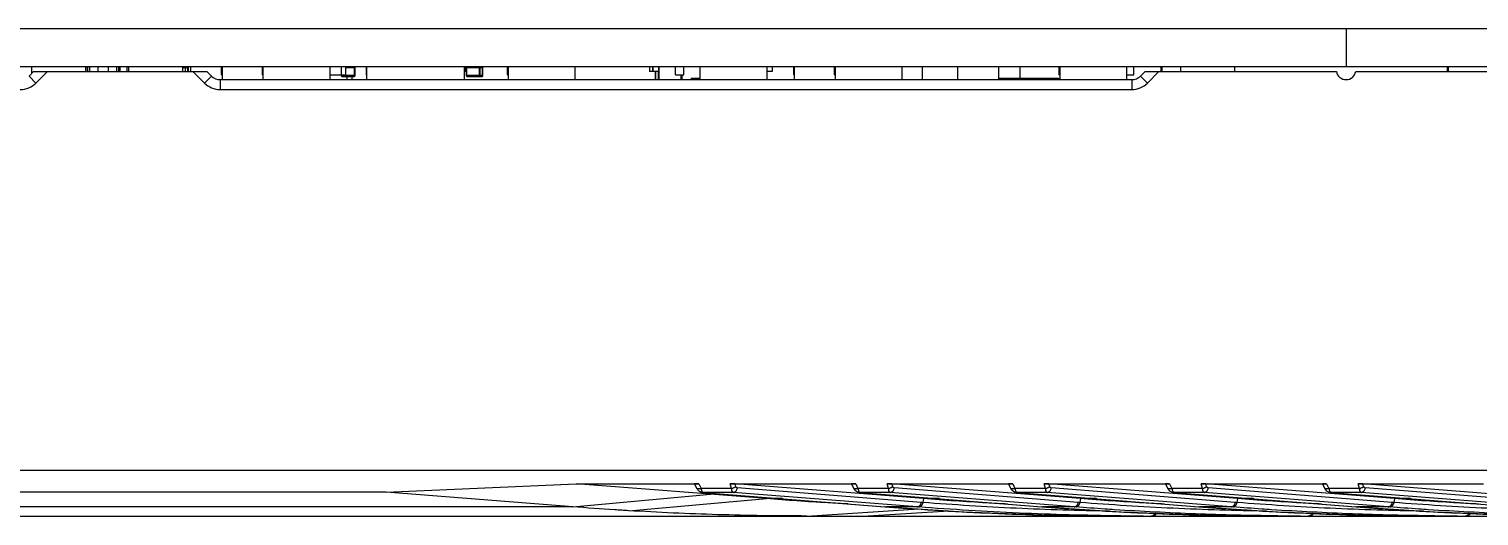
# Model space of a CAD drawing. Header units: millimetres. Extents: x 1409 to 26878, y 589 to 5187.
# Drawn here: x 2107.6 to 2196.3, y 1125.6 to 1155.4 of the extents above; entities that cross this region are included whole.
import ezdxf

# ---------------------------------------------------------------- set-up
doc = ezdxf.new("R2010")
doc.units = ezdxf.units.MM

msp = doc.modelspace()

# ---------------------------------------------------------------- linework, layer by layer
at = {"color": 7, "linetype": 'Continuous'}
for p, q in [((2338.1459, 1155.4197), (1738.1459, 1155.4197)), ((2188.1459, 1155.4197), (2188.1459, 1153.1197)), ((1738.1459, 1153.1197), (2338.1459, 1153.1197)), ((2107.5656, 1152.5394), (2107.8459, 1152.8197)), ((2107.5656, 1152.5394), (2107.9898, 1152.1151)), ((2107.7357, 1152.7095), (2107.7357, 1153.1197)), ((2107.8459, 1152.8197), (2118.4459, 1152.8197)), ((2107.9898, 1152.1151), (2108.6944, 1152.8197)), ((2111.0377, 1152.8197), (2111.0377, 1153.1197)), ((2111.1393, 1152.8197), (2111.1393, 1153.1197)), ((2111.2689, 1152.8197), (2111.2689, 1153.1197)), ((2111.2718, 1152.8197), (2111.2718, 1153.1197)), ((2111.2917, 1152.8197), (2111.2917, 1153.1197)), ((2111.7997, 1152.8197), (2111.7997, 1153.1197)), ((2112.4347, 1152.8197), (2112.4347, 1153.1197)), ((2112.9427, 1152.8197), (2112.9427, 1153.1197)), ((2113.0571, 1152.8197), (2113.0571, 1153.1197)), ((2113.0588, 1152.8197), (2113.0588, 1153.1197)), ((2113.1402, 1152.8197), (2113.1402, 1153.1197)), ((2113.1432, 1152.8197), (2113.1432, 1153.1197)), ((2113.5777, 1152.8197), (2113.5777, 1153.1197)), ((2113.6794, 1152.8197), (2113.6794, 1153.1197)), ((2116.9814, 1152.8197), (2116.9814, 1153.1197)), ((2116.9814, 1153.0697), (2117.3213, 1153.0697)), ((2117.1213, 1153.0697), (2117.1213, 1152.8197)), ((2117.2713, 1153.0697), (2117.2713, 1152.8197)), ((2117.3142, 1153.0949), (2117.3142, 1153.1197)), ((2117.3213, 1152.8197), (2117.3213, 1153.0697)), ((2117.4568, 1152.8197), (2117.4568, 1153.1197)), ((2117.5974, 1152.8197), (2118.302, 1152.1151)), ((2118.7262, 1152.5394), (2118.302, 1152.1151)), ((2118.4459, 1152.8197), (2118.7262, 1152.5394)), ((2119.3493, 1152.6197), (2119.3493, 1153.1197)), ((2119.3493, 1152.6197), (2119.4001, 1152.6197)), ((2119.4001, 1152.3197), (2119.4001, 1153.1197)), ((2121.8493, 1152.6197), (2121.8493, 1153.1197)), ((2121.8493, 1152.6197), (2121.9001, 1152.6197)), ((2121.9001, 1152.3197), (2121.9001, 1153.1197)), ((2125.9895, 1152.3197), (2125.9895, 1153.1197)), ((2125.9895, 1152.6197), (2126.9454, 1152.6197)), ((2126.6644, 1152.6197), (2126.6644, 1152.5697)), ((2127.5144, 1152.5697), (2126.6644, 1152.5697)), ((2126.6842, 1152.6197), (2126.6842, 1153.1197)), ((2126.7144, 1152.5197), (2126.7144, 1152.6197)), ((2126.7144, 1152.5197), (2127.4644, 1152.5197)), ((2126.9454, 1152.6197), (2126.9454, 1153.1197)), ((2126.9454, 1153.0697), (2127.5144, 1153.0697)), ((2127.0075, 1152.5197), (2127.0075, 1152.3197)), ((2127.0368, 1152.3197), (2127.0368, 1152.5197)), ((2127.3123, 1152.5197), (2127.3123, 1152.3197)), ((2127.3416, 1152.3197), (2127.3416, 1152.5197)), ((2127.4644, 1153.0697), (2127.4644, 1152.5197)), ((2127.5144, 1152.5697), (2127.5144, 1153.0697)), ((2128.2081, 1152.6197), (2128.2081, 1153.1197)), ((2128.2081, 1152.6197), (2128.2335, 1152.6197)), ((2128.2335, 1152.3197), (2128.2335, 1153.1197)), ((2134.2025, 1152.3197), (2134.2025, 1153.1197)), ((2134.3098, 1152.8197), (2134.2025, 1152.8197)), ((2134.2623, 1153.1197), (2134.2623, 1152.8197)), ((2134.3098, 1153.0697), (2135.3398, 1153.0697)), ((2134.3098, 1153.0697), (2134.3098, 1152.5697)), ((2135.3398, 1152.5697), (2134.3098, 1152.5697)), ((2134.3598, 1152.5197), (2134.3598, 1153.0697)), ((2134.3598, 1152.5197), (2135.2898, 1152.5197)), ((2135.1098, 1153.0697), (2135.1098, 1152.5197)), ((2135.1598, 1152.5697), (2135.1598, 1153.0697)), ((2135.2898, 1153.0697), (2135.2898, 1152.5197)), ((2135.3398, 1152.5697), (2135.3398, 1153.0697)), ((2136.8493, 1152.6197), (2136.8493, 1153.1197)), ((2136.8493, 1152.6197), (2136.9001, 1152.6197)), ((2136.9001, 1152.3197), (2136.9001, 1153.1197)), ((2140.9895, 1152.3197), (2140.9895, 1153.1197)), ((2145.5297, 1153.1197), (2145.5297, 1152.8197)), ((2146.0829, 1152.8197), (2145.5297, 1152.8197)), ((2145.7075, 1153.1197), (2145.7075, 1152.8197)), ((2145.7329, 1153.1197), (2145.7329, 1152.8197)), ((2145.8797, 1152.8197), (2145.8797, 1152.3197)), ((2145.909, 1152.3197), (2145.909, 1152.8197)), ((2146.0575, 1152.8197), (2146.0575, 1152.3197)), ((2146.0829, 1153.1197), (2146.0829, 1152.3197)), ((2146.1122, 1152.3197), (2146.1122, 1153.1197)), ((2147.122, 1152.6197), (2147.122, 1153.1197)), ((2147.122, 1152.6197), (2147.63, 1152.6197)), ((2147.4536, 1152.6197), (2147.4536, 1152.3197)), ((2147.5243, 1152.3197), (2147.5243, 1152.6197)), ((2147.63, 1152.6197), (2147.63, 1153.1197)), ((2147.6301, 1152.6197), (2147.6301, 1153.1197)), ((2148.0829, 1152.4197), (2148.6297, 1152.4197)), ((2148.0829, 1152.4197), (2148.0829, 1152.3197)), ((2148.6297, 1152.3197), (2148.6297, 1153.1197)), ((2152.7191, 1152.3197), (2152.7191, 1153.1197)), ((2153.0329, 1152.8197), (2152.7191, 1152.8197)), ((2153.0329, 1153.1197), (2153.0329, 1152.8197)), ((2154.3493, 1152.6197), (2154.3493, 1153.1197)), ((2154.3493, 1152.6197), (2154.4001, 1152.6197)), ((2154.4001, 1152.3197), (2154.4001, 1153.1197)), ((2156.8493, 1152.6197), (2156.8493, 1153.1197)), ((2156.8493, 1152.6197), (2156.9001, 1152.6197)), ((2156.9001, 1152.3197), (2156.9001, 1153.1197)), ((2160.9895, 1152.3197), (2160.9895, 1153.1197)), ((2162.2395, 1152.3197), (2162.2395, 1153.1197)), ((2164.3783, 1153.1197), (2164.3783, 1152.3197)), ((2164.3959, 1152.3197), (2164.3959, 1153.1197)), ((2166.8959, 1152.3197), (2166.8959, 1153.1197)), ((2166.8959, 1152.4197), (2170.5457, 1152.4197)), ((2167.3164, 1152.4197), (2167.3164, 1152.3197)), ((2167.3871, 1152.3197), (2167.3871, 1152.4197)), ((2167.9457, 1152.4197), (2167.9457, 1152.3197)), ((2168.2131, 1152.4197), (2168.2131, 1153.1197)), ((2170.5457, 1152.4197), (2170.5457, 1152.3197)), ((2170.5993, 1152.6197), (2170.5993, 1153.1197)), ((2170.5993, 1152.6197), (2170.6501, 1152.6197)), ((2170.6501, 1152.3197), (2170.6501, 1153.1197)), ((2174.7395, 1152.3197), (2174.7395, 1153.1197)), ((2174.7395, 1152.6197), (2175.168, 1152.6197)), ((2175.168, 1152.6197), (2175.168, 1153.1197)), ((2175.5656, 1152.5394), (2175.8459, 1152.8197)), ((2175.5656, 1152.5394), (2175.9898, 1152.1151)), ((2175.8459, 1152.8197), (2187.5543, 1152.8197)), ((2175.9898, 1152.1151), (2176.6944, 1152.8197)), ((2176.8237, 1152.8197), (2176.8237, 1153.1197)), ((2176.8493, 1152.8197), (2176.8493, 1153.1197)), ((2176.9001, 1152.8197), (2176.9001, 1153.1197)), ((2178.043, 1152.8197), (2178.043, 1153.1197)), ((2181.345, 1152.8197), (2181.345, 1153.1197)), ((2188.7375, 1152.8197), (2200.4459, 1152.8197)), ((2194.3493, 1152.8197), (2194.3493, 1153.1197)), ((2194.4001, 1152.8197), (2194.4001, 1153.1197)), ((2119.2566, 1152.3197), (2175.0352, 1152.3197)), ((2119.2566, 1152.3197), (2119.2566, 1151.7197)), ((2119.2566, 1151.7197), (2175.0352, 1151.7197)), ((2175.0352, 1152.3197), (2175.0352, 1151.7197)), ((1773.6016, 1128.4197), (2302.6902, 1128.4197)), ((2129.4179, 1127.0785), (2141.0407, 1127.5947)), ((2141.0407, 1127.5947), (2148.5386, 1127.5947)), ((2152.6811, 1126.6811), (2141.0407, 1127.5947)), ((2148.2874, 1127.5807), (2148.4093, 1127.3299)), ((2148.5386, 1127.5947), (2148.6791, 1127.3057)), ((2150.4679, 1127.5947), (2158.1427, 1127.5947)), ((2150.5502, 1127.3057), (2150.4679, 1127.5947)), ((2162.2852, 1126.6811), (2150.7587, 1127.5858)), ((2150.8017, 1127.4349), (2150.7587, 1127.5858)), ((2157.8914, 1127.5807), (2158.0134, 1127.3299)), ((2158.1427, 1127.5947), (2158.2832, 1127.3057)), ((2160.072, 1127.5947), (2167.7468, 1127.5947)), ((2160.1543, 1127.3057), (2160.072, 1127.5947)), ((2171.8892, 1126.6811), (2160.3628, 1127.5858)), ((2160.4058, 1127.4349), (2160.3628, 1127.5858)), ((2167.4955, 1127.5807), (2167.6174, 1127.3299)), ((2167.7468, 1127.5947), (2167.8873, 1127.3057)), ((2169.6761, 1127.5947), (2177.3509, 1127.5947)), ((2169.7584, 1127.3057), (2169.6761, 1127.5947)), ((2181.4933, 1126.6811), (2169.9669, 1127.5858)), ((2170.0098, 1127.4349), (2169.9669, 1127.5858)), ((2177.0996, 1127.5807), (2177.2215, 1127.3299)), ((2177.3509, 1127.5947), (2177.4913, 1127.3057)), ((2179.2801, 1127.5947), (2186.9549, 1127.5947)), ((2179.3625, 1127.3057), (2179.2801, 1127.5947)), ((2191.0974, 1126.6811), (2179.5709, 1127.5858)), ((2179.6139, 1127.4349), (2179.5709, 1127.5858)), ((2186.7037, 1127.5807), (2186.8256, 1127.3299)), ((2186.9549, 1127.5947), (2187.0954, 1127.3057)), ((2188.8842, 1127.5947), (2196.559, 1127.5947)), ((2188.9665, 1127.3057), (2188.8842, 1127.5947)), ((2200.7015, 1126.6811), (2189.175, 1127.5858)), ((2189.218, 1127.4349), (2189.175, 1127.5858)), ((2129.4179, 1127.0785), (2093.5218, 1127.0785)), ((2140.8433, 1126.1818), (2129.4179, 1127.0785)), ((2140.8433, 1126.1818), (2149.2697, 1126.9489)), ((2144.2561, 1125.9455), (2152.6811, 1126.6811)), ((2150.5502, 1127.3057), (2148.6791, 1127.3057)), ((2148.7674, 1127.0658), (2148.7673, 1127.0658)), ((2148.7909, 1127.0652), (2148.7674, 1127.0658)), ((2148.7674, 1127.0658), (2159.9219, 1126.1903)), ((2150.6437, 1127.0652), (2148.7909, 1127.0652)), ((2148.7909, 1127.0652), (2159.9454, 1126.1898)), ((2161.9001, 1126.1818), (2150.6437, 1127.0652)), ((2162.1515, 1126.4553), (2150.8951, 1127.3387)), ((2153.668, 1126.6811), (2152.6811, 1126.6811)), ((2160.1543, 1127.3057), (2158.2832, 1127.3057)), ((2158.3715, 1127.0658), (2158.3714, 1127.0658)), ((2158.3949, 1127.0652), (2158.3715, 1127.0658)), ((2158.3715, 1127.0658), (2169.526, 1126.1903)), ((2160.2478, 1127.0652), (2158.3949, 1127.0652)), ((2158.3949, 1127.0652), (2169.5494, 1126.1898)), ((2171.5041, 1126.1818), (2160.2478, 1127.0652)), ((2171.7556, 1126.4553), (2160.4992, 1127.3387)), ((2162.2852, 1126.6811), (2162.2533, 1126.4473)), ((2163.272, 1126.6811), (2162.2852, 1126.6811)), ((2169.7584, 1127.3057), (2167.8873, 1127.3057)), ((2167.999, 1127.0652), (2167.9755, 1127.0658)), ((2167.9755, 1127.0658), (2179.1301, 1126.1903)), ((2167.9755, 1127.0658), (2167.9755, 1127.0658)), ((2169.8519, 1127.0652), (2167.999, 1127.0652)), ((2167.999, 1127.0652), (2179.1535, 1126.1898)), ((2181.1082, 1126.1818), (2169.8519, 1127.0652)), ((2181.3597, 1126.4553), (2170.1033, 1127.3387)), ((2171.8892, 1126.6811), (2171.8574, 1126.4473)), ((2172.8761, 1126.6811), (2171.8892, 1126.6811)), ((2179.3625, 1127.3057), (2177.4913, 1127.3057)), ((2177.6031, 1127.0652), (2177.5796, 1127.0658)), ((2177.5796, 1127.0658), (2188.7341, 1126.1903)), ((2177.5796, 1127.0658), (2177.5796, 1127.0658)), ((2179.4559, 1127.0652), (2177.6031, 1127.0652)), ((2177.6031, 1127.0652), (2188.7576, 1126.1898)), ((2190.7123, 1126.1818), (2179.4559, 1127.0652)), ((2190.9638, 1126.4553), (2179.7074, 1127.3387)), ((2181.4933, 1126.6811), (2181.4615, 1126.4473)), ((2182.4802, 1126.6811), (2181.4933, 1126.6811)), ((2188.9665, 1127.3057), (2187.0954, 1127.3057)), ((2187.2072, 1127.0652), (2187.1837, 1127.0658)), ((2187.1837, 1127.0658), (2198.3382, 1126.1903)), ((2187.1837, 1127.0658), (2187.1837, 1127.0658)), ((2189.06, 1127.0652), (2187.2072, 1127.0652)), ((2187.2072, 1127.0652), (2198.3617, 1126.1898)), ((2200.3164, 1126.1818), (2189.06, 1127.0652)), ((2200.5678, 1126.4553), (2189.3115, 1127.3387)), ((2191.0974, 1126.6811), (2191.0656, 1126.4473)), ((2192.0843, 1126.6811), (2191.0974, 1126.6811)), ((2140.8433, 1126.1818), (2082.0965, 1126.1818)), ((2155.1534, 1125.6197), (2162.0046, 1126.0525)), ((2158.5739, 1125.6197), (2163.8396, 1125.9323)), ((2159.9454, 1126.1898), (2159.9219, 1126.1903)), ((2159.9219, 1126.1903), (2160.0238, 1126.1823)), ((2159.9454, 1126.1898), (2160.0239, 1126.1836)), ((2160.0472, 1126.1818), (2160.0238, 1126.1823)), ((2160.0239, 1126.1836), (2160.0472, 1126.1818)), ((2160.0239, 1126.1836), (2160.0472, 1126.1818)), ((2161.9001, 1126.1818), (2160.0472, 1126.1818)), ((2160.0472, 1126.1818), (2160.1959, 1126.171)), ((2160.0472, 1126.1818), (2160.1959, 1126.1702)), ((2162.0019, 1126.1738), (2161.9001, 1126.1818)), ((2162.2533, 1126.4473), (2162.1515, 1126.4553)), ((2164.6587, 1125.8786), (2164.95, 1125.8647)), ((2164.6587, 1125.878), (2164.95, 1125.8628)), ((2169.5494, 1126.1898), (2169.526, 1126.1903)), ((2169.526, 1126.1903), (2169.6278, 1126.1823)), ((2169.5494, 1126.1898), (2169.6279, 1126.1836)), ((2169.6513, 1126.1818), (2169.6278, 1126.1823)), ((2169.6279, 1126.1836), (2169.6513, 1126.1818)), ((2169.6279, 1126.1836), (2169.6513, 1126.1818)), ((2171.5041, 1126.1818), (2169.6513, 1126.1818)), ((2169.6513, 1126.1818), (2169.8, 1126.171)), ((2169.6513, 1126.1818), (2169.8, 1126.1702)), ((2171.6059, 1126.1738), (2171.5041, 1126.1818)), ((2171.8574, 1126.4473), (2171.7556, 1126.4553)), ((2174.2628, 1125.8786), (2174.5541, 1125.8647)), ((2174.2628, 1125.878), (2174.554, 1125.8628)), ((2179.1535, 1126.1898), (2179.1301, 1126.1903)), ((2179.1301, 1126.1903), (2179.2319, 1126.1823)), ((2179.1535, 1126.1898), (2179.232, 1126.1836)), ((2179.2554, 1126.1818), (2179.2319, 1126.1823)), ((2179.232, 1126.1836), (2179.2554, 1126.1818)), ((2179.232, 1126.1836), (2179.2554, 1126.1818)), ((2181.1082, 1126.1818), (2179.2554, 1126.1818)), ((2179.2554, 1126.1818), (2179.4041, 1126.171)), ((2179.2554, 1126.1818), (2179.4041, 1126.1702)), ((2181.21, 1126.1738), (2181.1082, 1126.1818)), ((2181.4615, 1126.4473), (2181.3597, 1126.4553)), ((2183.8669, 1125.8786), (2184.1582, 1125.8647)), ((2183.8669, 1125.878), (2184.1581, 1125.8628)), ((2188.7576, 1126.1898), (2188.7341, 1126.1903)), ((2188.7341, 1126.1903), (2188.836, 1126.1823)), ((2188.7576, 1126.1898), (2188.8361, 1126.1836)), ((2188.8595, 1126.1818), (2188.836, 1126.1823)), ((2188.8361, 1126.1836), (2188.8595, 1126.1818)), ((2188.8361, 1126.1836), (2188.8595, 1126.1818)), ((2190.7123, 1126.1818), (2188.8595, 1126.1818)), ((2188.8595, 1126.1818), (2189.0082, 1126.171)), ((2188.8595, 1126.1818), (2189.0082, 1126.1702)), ((2190.8141, 1126.1738), (2190.7123, 1126.1818)), ((2191.0656, 1126.4473), (2190.9638, 1126.4553)), ((2193.4709, 1125.8786), (2193.7622, 1125.8647)), ((2193.4709, 1125.878), (2193.7622, 1125.8628)), ((1779.3889, 1125.6197), (2296.878, 1125.6197)), ((2169.3758, 1125.6898), (2169.8403, 1125.6795)), ((2169.3758, 1125.688), (2169.8403, 1125.6759)), ((2174.3707, 1125.6291), (2174.2682, 1125.6302)), ((2174.2683, 1125.6197), (2174.2682, 1125.6197)), ((2174.3707, 1125.6314), (2174.2683, 1125.632)), ((2174.2683, 1125.6197), (2174.3706, 1125.6197)), ((2178.9799, 1125.6898), (2179.4444, 1125.6795)), ((2178.9799, 1125.688), (2179.4444, 1125.6759)), ((2183.9748, 1125.6314), (2183.8723, 1125.632)), ((2183.9748, 1125.6291), (2183.8723, 1125.6302)), ((2183.8724, 1125.6197), (2183.8723, 1125.6197)), ((2183.8724, 1125.6197), (2183.9747, 1125.6197)), ((2188.584, 1125.6898), (2189.0485, 1125.6795)), ((2188.584, 1125.688), (2189.0485, 1125.6759)), ((2193.4765, 1125.6197), (2193.4763, 1125.6197)), ((2193.5789, 1125.6314), (2193.4764, 1125.632)), ((2193.5789, 1125.6291), (2193.4764, 1125.6302)), ((2193.4765, 1125.6197), (2193.5788, 1125.6197))]:
    msp.add_line(p, q, dxfattribs=at)
for points in [[(2148.4093, 1127.3299), (2148.4548, 1127.2528), (2148.5117, 1127.1858), (2148.5787, 1127.1315), (2148.6536, 1127.0924), (2148.7328, 1127.0701), (2148.7673, 1127.0658)], [(2158.0134, 1127.3299), (2158.0589, 1127.2528), (2158.1157, 1127.1858), (2158.1828, 1127.1315), (2158.2576, 1127.0924), (2158.3369, 1127.0701), (2158.3714, 1127.0658)], [(2167.6174, 1127.3299), (2167.6629, 1127.2528), (2167.7198, 1127.1858), (2167.7869, 1127.1315), (2167.8617, 1127.0924), (2167.941, 1127.0701), (2167.9755, 1127.0658)], [(2177.2215, 1127.3299), (2177.267, 1127.2528), (2177.3239, 1127.1858), (2177.3909, 1127.1315), (2177.4658, 1127.0924), (2177.545, 1127.0701), (2177.5796, 1127.0658)], [(2186.8256, 1127.3299), (2186.8711, 1127.2528), (2186.928, 1127.1858), (2186.995, 1127.1315), (2187.0699, 1127.0924), (2187.1491, 1127.0701), (2187.1837, 1127.0658)], [(2160.0238, 1126.1823), (2164.7503, 1125.8726), (2169.5327, 1125.6836), (2174.2682, 1125.6197)], [(2169.6278, 1126.1823), (2174.3543, 1125.8726), (2179.1368, 1125.6836), (2183.8723, 1125.6197)], [(2179.2319, 1126.1823), (2183.9584, 1125.8726), (2188.7409, 1125.6836), (2193.4763, 1125.6197)], [(2188.836, 1126.1823), (2193.5625, 1125.8726), (2198.345, 1125.6836), (2203.0804, 1125.6197)]]:
    msp.add_lwpolyline(points, dxfattribs=at)
for centre, radius, start, end in [((2119.2566, 1153.0697), 0.75, 225, 270), ((2126.7144, 1152.5697), 0.05, 180, 270), ((2127.4644, 1152.5697), 0.05, 270, 0), ((2134.3598, 1152.5697), 0.05, 180, 270), ((2135.1098, 1152.5697), 0.05, 270, 0), ((2135.2898, 1152.5697), 0.05, 270, 0), ((2175.0352, 1153.0697), 0.75, 270, 315), ((2188.1459, 1152.9197), 0.6, 189.594068, 350.405932), ((2107.0352, 1153.0697), 1.35, 270, 315), ((2119.2566, 1153.0697), 1.35, 225, 270), ((2175.0352, 1153.0697), 1.35, 270, 315), ((2176.2236, 1308.2452), 182.6255, 269.418691, 269.999993), ((2185.8276, 1308.2452), 182.6255, 269.418691, 269.999993), ((2195.4317, 1308.2452), 182.6255, 269.418691, 269.999993)]:
    msp.add_arc(centre, radius, start, end, dxfattribs=at)
for centre, major_axis, ratio, start_param, end_param in [((2148.6229, 1127.5766), (0.3357, -0.0046), 0.0521338, 1.8253393, 3.1678032), ((2150.5173, 1127.5766), (0.3127, -0.0029), 0.0570923, 0.6893178, 1.7299453), ((2158.227, 1127.5766), (0.3357, -0.0046), 0.0521338, 1.8253393, 3.1678032), ((2160.1214, 1127.5766), (0.3127, -0.0029), 0.0570923, 0.6893178, 1.7299453), ((2167.8311, 1127.5766), (0.3357, -0.0046), 0.0521338, 1.8253393, 3.1678032), ((2169.7254, 1127.5766), (0.3127, -0.0029), 0.0570923, 0.6893178, 1.7299453), ((2177.4352, 1127.5766), (0.3357, -0.0046), 0.0521338, 1.8253393, 3.1678032), ((2179.3295, 1127.5766), (0.3127, -0.0029), 0.0570923, 0.6893178, 1.7299453), ((2187.0392, 1127.5766), (0.3357, -0.0046), 0.0521338, 1.8253393, 3.1678032), ((2188.9336, 1127.5766), (0.3127, -0.0029), 0.0570923, 0.6893178, 1.7299453)]:
    msp.add_ellipse(centre, major_axis=major_axis, ratio=ratio, start_param=start_param, end_param=end_param, dxfattribs=at)
for points, knots in [([(2148.6791, 1127.3057), (2148.6639, 1127.3003), (2148.6338, 1127.2909), (2148.5891, 1127.2813), (2148.5468, 1127.2767), (2148.5082, 1127.2771), (2148.4741, 1127.2825), (2148.4455, 1127.2931), (2148.4231, 1127.3087), (2148.4128, 1127.3226), (2148.4093, 1127.3299)], [0, 0, 0, 0, 0.1664774, 0.3245954, 0.4712126, 0.6041596, 0.7221433, 0.8254082, 0.9163375, 1, 1, 1, 1]), ([(2148.6791, 1127.3057), (2148.6833, 1127.2842), (2148.6921, 1127.244), (2148.7035, 1127.2043), (2148.7096, 1127.1859)], [0, 0, 0, 0, 0.5304633, 1, 1, 1, 1]), ([(2148.7096, 1127.1859), (2148.714, 1127.1728), (2148.723, 1127.1486), (2148.7383, 1127.1164), (2148.7541, 1127.0916), (2148.7662, 1127.0787), (2148.7724, 1127.074)], [0, 0, 0, 0, 0.3216224, 0.5954161, 0.8206543, 1, 1, 1, 1]), ([(2148.7724, 1127.074), (2148.7739, 1127.0729), (2148.7795, 1127.069), (2148.786, 1127.0662), (2148.7909, 1127.0652)], [0, 0, 0, 0, 0.2727598, 1, 1, 1, 1]), ([(2150.5502, 1127.3057), (2150.5756, 1127.311), (2150.6252, 1127.3248), (2150.6943, 1127.3541), (2150.7456, 1127.385), (2150.7802, 1127.4128), (2150.795, 1127.4274), (2150.8017, 1127.4349)], [0, 0, 0, 0, 0.2713561, 0.5365232, 0.7827218, 0.8955198, 1, 1, 1, 1]), ([(2150.6437, 1127.0652), (2150.6411, 1127.0657), (2150.6358, 1127.0675), (2150.6282, 1127.0718), (2150.6208, 1127.078), (2150.6107, 1127.0892), (2150.5988, 1127.1079), (2150.5863, 1127.1359), (2150.575, 1127.1703), (2150.565, 1127.2106), (2150.5565, 1127.2563), (2150.5521, 1127.2887), (2150.5502, 1127.3057)], [0, 0, 0, 0, 0.0298144, 0.061938, 0.0974187, 0.13702, 0.2303778, 0.3443349, 0.4792829, 0.6345473, 0.8088359, 1, 1, 1, 1]), ([(2150.6437, 1127.0652), (2150.6591, 1127.0657), (2150.6902, 1127.0701), (2150.7349, 1127.0865), (2150.7765, 1127.1121), (2150.8136, 1127.146), (2150.8451, 1127.187), (2150.8783, 1127.2498), (2150.8917, 1127.3029), (2150.8951, 1127.3387)], [0, 0, 0, 0, 0.1144829, 0.2311504, 0.3509996, 0.4746166, 0.6020338, 0.7327983, 1, 1, 1, 1]), ([(2150.8951, 1127.3387), (2150.8903, 1127.3391), (2150.8805, 1127.3408), (2150.8663, 1127.346), (2150.8527, 1127.354), (2150.835, 1127.369), (2150.8156, 1127.3956), (2150.8057, 1127.4209), (2150.8017, 1127.4349)], [0, 0, 0, 0, 0.1027853, 0.2077075, 0.3171788, 0.4335556, 0.6940328, 1, 1, 1, 1]), ([(2157.6915, 1126.3568), (2157.2737, 1126.3781), (2155.6025, 1126.4691), (2153.9326, 1126.5829), (2152.6811, 1126.6811)], [0, 0, 0, 0, 0.249919, 1, 1, 1, 1]), ([(2158.2832, 1127.3057), (2158.268, 1127.3003), (2158.2379, 1127.2909), (2158.1932, 1127.2813), (2158.1509, 1127.2767), (2158.1123, 1127.2771), (2158.0782, 1127.2825), (2158.0496, 1127.2931), (2158.0272, 1127.3087), (2158.0169, 1127.3226), (2158.0134, 1127.3299)], [0, 0, 0, 0, 0.1664774, 0.3245954, 0.4712126, 0.6041596, 0.7221433, 0.8254082, 0.9163375, 1, 1, 1, 1]), ([(2158.2832, 1127.3057), (2158.2873, 1127.2842), (2158.2962, 1127.244), (2158.3076, 1127.2043), (2158.3137, 1127.1859)], [0, 0, 0, 0, 0.5304633, 1, 1, 1, 1]), ([(2158.3137, 1127.1859), (2158.3181, 1127.1728), (2158.3271, 1127.1486), (2158.3423, 1127.1164), (2158.3581, 1127.0916), (2158.3703, 1127.0787), (2158.3765, 1127.074)], [0, 0, 0, 0, 0.3216224, 0.5954161, 0.8206543, 1, 1, 1, 1]), ([(2158.3765, 1127.074), (2158.378, 1127.0729), (2158.3836, 1127.069), (2158.3901, 1127.0662), (2158.3949, 1127.0652)], [0, 0, 0, 0, 0.2727598, 1, 1, 1, 1]), ([(2160.1543, 1127.3057), (2160.1797, 1127.311), (2160.2293, 1127.3248), (2160.2984, 1127.3541), (2160.3497, 1127.385), (2160.3843, 1127.4128), (2160.3991, 1127.4274), (2160.4058, 1127.4349)], [0, 0, 0, 0, 0.2713561, 0.5365232, 0.7827218, 0.8955198, 1, 1, 1, 1]), ([(2160.2478, 1127.0652), (2160.2452, 1127.0657), (2160.2398, 1127.0675), (2160.2323, 1127.0718), (2160.2249, 1127.078), (2160.2147, 1127.0892), (2160.2029, 1127.1079), (2160.1904, 1127.1359), (2160.1791, 1127.1703), (2160.1691, 1127.2106), (2160.1606, 1127.2563), (2160.1562, 1127.2887), (2160.1543, 1127.3057)], [0, 0, 0, 0, 0.0298144, 0.061938, 0.0974187, 0.13702, 0.2303778, 0.3443349, 0.4792829, 0.6345473, 0.8088359, 1, 1, 1, 1]), ([(2160.2478, 1127.0652), (2160.2632, 1127.0657), (2160.2943, 1127.0701), (2160.339, 1127.0865), (2160.3806, 1127.1121), (2160.4177, 1127.146), (2160.4491, 1127.187), (2160.4824, 1127.2498), (2160.4958, 1127.3029), (2160.4992, 1127.3387)], [0, 0, 0, 0, 0.1144829, 0.2311504, 0.3509996, 0.4746166, 0.6020338, 0.7327983, 1, 1, 1, 1]), ([(2160.4992, 1127.3387), (2160.4944, 1127.3391), (2160.4846, 1127.3408), (2160.4704, 1127.346), (2160.4568, 1127.354), (2160.439, 1127.369), (2160.4197, 1127.3956), (2160.4097, 1127.4209), (2160.4058, 1127.4349)], [0, 0, 0, 0, 0.1027853, 0.2077075, 0.3171788, 0.4335556, 0.6940328, 1, 1, 1, 1]), ([(2167.4364, 1126.3497), (2167.007, 1126.3713), (2165.2888, 1126.4636), (2163.5719, 1126.5802), (2162.2852, 1126.6811)], [0, 0, 0, 0, 0.2498873, 1, 1, 1, 1]), ([(2167.8873, 1127.3057), (2167.8721, 1127.3003), (2167.842, 1127.2909), (2167.7973, 1127.2813), (2167.755, 1127.2767), (2167.7164, 1127.2771), (2167.6823, 1127.2825), (2167.6537, 1127.2931), (2167.6313, 1127.3087), (2167.621, 1127.3226), (2167.6174, 1127.3299)], [0, 0, 0, 0, 0.1664774, 0.3245954, 0.4712126, 0.6041596, 0.7221433, 0.8254082, 0.9163375, 1, 1, 1, 1]), ([(2167.8873, 1127.3057), (2167.8914, 1127.2842), (2167.9003, 1127.244), (2167.9117, 1127.2043), (2167.9178, 1127.1859)], [0, 0, 0, 0, 0.5304633, 1, 1, 1, 1]), ([(2167.9178, 1127.1859), (2167.9222, 1127.1728), (2167.9312, 1127.1486), (2167.9464, 1127.1164), (2167.9622, 1127.0916), (2167.9744, 1127.0787), (2167.9806, 1127.074)], [0, 0, 0, 0, 0.3216224, 0.5954161, 0.8206543, 1, 1, 1, 1]), ([(2167.9806, 1127.074), (2167.9821, 1127.0729), (2167.9877, 1127.069), (2167.9941, 1127.0662), (2167.999, 1127.0652)], [0, 0, 0, 0, 0.2727598, 1, 1, 1, 1]), ([(2169.7584, 1127.3057), (2169.7838, 1127.311), (2169.8334, 1127.3248), (2169.9024, 1127.3541), (2169.9538, 1127.385), (2169.9884, 1127.4128), (2170.0032, 1127.4274), (2170.0098, 1127.4349)], [0, 0, 0, 0, 0.2713561, 0.5365232, 0.7827218, 0.8955198, 1, 1, 1, 1]), ([(2169.8519, 1127.0652), (2169.8492, 1127.0657), (2169.8439, 1127.0675), (2169.8363, 1127.0718), (2169.8289, 1127.078), (2169.8188, 1127.0892), (2169.807, 1127.1079), (2169.7945, 1127.1359), (2169.7831, 1127.1703), (2169.7732, 1127.2106), (2169.7647, 1127.2563), (2169.7603, 1127.2887), (2169.7584, 1127.3057)], [0, 0, 0, 0, 0.0298144, 0.061938, 0.0974187, 0.13702, 0.2303778, 0.3443349, 0.4792829, 0.6345473, 0.8088359, 1, 1, 1, 1]), ([(2169.8519, 1127.0652), (2169.8673, 1127.0657), (2169.8984, 1127.0701), (2169.9431, 1127.0865), (2169.9847, 1127.1121), (2170.0218, 1127.146), (2170.0532, 1127.187), (2170.0865, 1127.2498), (2170.0999, 1127.3029), (2170.1033, 1127.3387)], [0, 0, 0, 0, 0.1144829, 0.2311504, 0.3509996, 0.4746166, 0.6020338, 0.7327983, 1, 1, 1, 1]), ([(2170.1033, 1127.3387), (2170.0984, 1127.3391), (2170.0887, 1127.3408), (2170.0744, 1127.346), (2170.0608, 1127.354), (2170.0431, 1127.369), (2170.0238, 1127.3956), (2170.0138, 1127.4209), (2170.0098, 1127.4349)], [0, 0, 0, 0, 0.1027853, 0.2077075, 0.3171788, 0.4335556, 0.6940328, 1, 1, 1, 1]), ([(2177.0405, 1126.3497), (2176.6111, 1126.3713), (2174.8929, 1126.4636), (2173.176, 1126.5802), (2171.8892, 1126.6811)], [0, 0, 0, 0, 0.2498873, 1, 1, 1, 1]), ([(2177.4913, 1127.3057), (2177.4761, 1127.3003), (2177.4461, 1127.2909), (2177.4013, 1127.2813), (2177.3591, 1127.2767), (2177.3204, 1127.2771), (2177.2864, 1127.2825), (2177.2578, 1127.2931), (2177.2353, 1127.3087), (2177.2251, 1127.3226), (2177.2215, 1127.3299)], [0, 0, 0, 0, 0.1664774, 0.3245954, 0.4712126, 0.6041596, 0.7221433, 0.8254082, 0.9163375, 1, 1, 1, 1]), ([(2177.4913, 1127.3057), (2177.4955, 1127.2842), (2177.5044, 1127.244), (2177.5157, 1127.2043), (2177.5219, 1127.1859)], [0, 0, 0, 0, 0.5304633, 1, 1, 1, 1]), ([(2177.5219, 1127.1859), (2177.5263, 1127.1728), (2177.5352, 1127.1486), (2177.5505, 1127.1164), (2177.5663, 1127.0916), (2177.5784, 1127.0787), (2177.5846, 1127.074)], [0, 0, 0, 0, 0.3216224, 0.5954161, 0.8206543, 1, 1, 1, 1]), ([(2177.5846, 1127.074), (2177.5861, 1127.0729), (2177.5918, 1127.069), (2177.5982, 1127.0662), (2177.6031, 1127.0652)], [0, 0, 0, 0, 0.2727598, 1, 1, 1, 1]), ([(2179.3625, 1127.3057), (2179.3879, 1127.311), (2179.4374, 1127.3248), (2179.5065, 1127.3541), (2179.5579, 1127.385), (2179.5924, 1127.4128), (2179.6073, 1127.4274), (2179.6139, 1127.4349)], [0, 0, 0, 0, 0.2713561, 0.5365232, 0.7827218, 0.8955198, 1, 1, 1, 1]), ([(2179.4559, 1127.0652), (2179.4533, 1127.0657), (2179.448, 1127.0675), (2179.4404, 1127.0718), (2179.433, 1127.078), (2179.4229, 1127.0892), (2179.4111, 1127.1079), (2179.3986, 1127.1359), (2179.3872, 1127.1703), (2179.3772, 1127.2106), (2179.3688, 1127.2563), (2179.3644, 1127.2887), (2179.3625, 1127.3057)], [0, 0, 0, 0, 0.0298144, 0.061938, 0.0974187, 0.13702, 0.2303778, 0.3443349, 0.4792829, 0.6345473, 0.8088359, 1, 1, 1, 1]), ([(2179.4559, 1127.0652), (2179.4713, 1127.0657), (2179.5025, 1127.0701), (2179.5472, 1127.0865), (2179.5888, 1127.1121), (2179.6259, 1127.146), (2179.6573, 1127.187), (2179.6905, 1127.2498), (2179.7039, 1127.3029), (2179.7074, 1127.3387)], [0, 0, 0, 0, 0.1144829, 0.2311504, 0.3509996, 0.4746166, 0.6020338, 0.7327983, 1, 1, 1, 1]), ([(2179.7074, 1127.3387), (2179.7025, 1127.3391), (2179.6927, 1127.3408), (2179.6785, 1127.346), (2179.6649, 1127.354), (2179.6472, 1127.369), (2179.6278, 1127.3956), (2179.6179, 1127.4209), (2179.6139, 1127.4349)], [0, 0, 0, 0, 0.1027853, 0.2077075, 0.3171788, 0.4335556, 0.6940328, 1, 1, 1, 1]), ([(2186.6446, 1126.3497), (2186.2151, 1126.3713), (2184.4969, 1126.4636), (2182.7801, 1126.5802), (2181.4933, 1126.6811)], [0, 0, 0, 0, 0.2498873, 1, 1, 1, 1]), ([(2187.0954, 1127.3057), (2187.0802, 1127.3003), (2187.0501, 1127.2909), (2187.0054, 1127.2813), (2186.9632, 1127.2767), (2186.9245, 1127.2771), (2186.8905, 1127.2825), (2186.8618, 1127.2931), (2186.8394, 1127.3087), (2186.8291, 1127.3226), (2186.8256, 1127.3299)], [0, 0, 0, 0, 0.1664774, 0.3245954, 0.4712126, 0.6041596, 0.7221433, 0.8254082, 0.9163375, 1, 1, 1, 1]), ([(2187.0954, 1127.3057), (2187.0996, 1127.2842), (2187.1085, 1127.244), (2187.1198, 1127.2043), (2187.126, 1127.1859)], [0, 0, 0, 0, 0.5304633, 1, 1, 1, 1]), ([(2187.126, 1127.1859), (2187.1304, 1127.1728), (2187.1393, 1127.1486), (2187.1546, 1127.1164), (2187.1704, 1127.0916), (2187.1825, 1127.0787), (2187.1887, 1127.074)], [0, 0, 0, 0, 0.3216224, 0.5954161, 0.8206543, 1, 1, 1, 1]), ([(2187.1887, 1127.074), (2187.1902, 1127.0729), (2187.1958, 1127.069), (2187.2023, 1127.0662), (2187.2072, 1127.0652)], [0, 0, 0, 0, 0.2727598, 1, 1, 1, 1]), ([(2188.9665, 1127.3057), (2188.9919, 1127.311), (2189.0415, 1127.3248), (2189.1106, 1127.3541), (2189.1619, 1127.385), (2189.1965, 1127.4128), (2189.2113, 1127.4274), (2189.218, 1127.4349)], [0, 0, 0, 0, 0.2713561, 0.5365232, 0.7827218, 0.8955198, 1, 1, 1, 1]), ([(2189.06, 1127.0652), (2189.0574, 1127.0657), (2189.0521, 1127.0675), (2189.0445, 1127.0718), (2189.0371, 1127.078), (2189.027, 1127.0892), (2189.0151, 1127.1079), (2189.0026, 1127.1359), (2188.9913, 1127.1703), (2188.9813, 1127.2106), (2188.9728, 1127.2563), (2188.9685, 1127.2887), (2188.9665, 1127.3057)], [0, 0, 0, 0, 0.0298144, 0.061938, 0.0974187, 0.13702, 0.2303778, 0.3443349, 0.4792829, 0.6345473, 0.8088359, 1, 1, 1, 1]), ([(2189.06, 1127.0652), (2189.0754, 1127.0657), (2189.1065, 1127.0701), (2189.1513, 1127.0865), (2189.1928, 1127.1121), (2189.2299, 1127.146), (2189.2614, 1127.187), (2189.2946, 1127.2498), (2189.308, 1127.3029), (2189.3115, 1127.3387)], [0, 0, 0, 0, 0.1144829, 0.2311504, 0.3509996, 0.4746166, 0.6020338, 0.7327983, 1, 1, 1, 1]), ([(2189.3115, 1127.3387), (2189.3066, 1127.3391), (2189.2968, 1127.3408), (2189.2826, 1127.346), (2189.269, 1127.354), (2189.2513, 1127.369), (2189.2319, 1127.3956), (2189.222, 1127.4209), (2189.218, 1127.4349)], [0, 0, 0, 0, 0.1027853, 0.2077075, 0.3171788, 0.4335556, 0.6940328, 1, 1, 1, 1]), ([(2196.2486, 1126.3497), (2195.8192, 1126.3713), (2194.101, 1126.4636), (2192.3841, 1126.5802), (2191.0974, 1126.6811)], [0, 0, 0, 0, 0.2498873, 1, 1, 1, 1]), ([(2144.2561, 1125.9455), (2143.9715, 1125.9625), (2142.8334, 1126.0333), (2141.6959, 1126.1147), (2140.8433, 1126.1818)], [0, 0, 0, 0, 0.2499865, 1, 1, 1, 1]), ([(2155.1534, 1125.6197), (2153.3364, 1125.6197), (2149.7018, 1125.674), (2146.0703, 1125.8369), (2144.2561, 1125.9455)], [0, 0, 0, 0, 0.4999223, 1, 1, 1, 1]), ([(2160.1959, 1126.1702), (2160.5677, 1126.1413), (2162.0543, 1126.0303), (2163.5423, 1125.9374), (2164.6587, 1125.878)], [0, 0, 0, 0, 0.2501119, 1, 1, 1, 1]), ([(2161.9001, 1126.1818), (2161.9155, 1126.1823), (2161.9466, 1126.1867), (2161.9913, 1126.203), (2162.0329, 1126.2286), (2162.07, 1126.2625), (2162.1014, 1126.3036), (2162.1347, 1126.3663), (2162.1481, 1126.4194), (2162.1515, 1126.4553)], [0, 0, 0, 0, 0.1144829, 0.2311504, 0.3509997, 0.4746167, 0.6020338, 0.7327983, 1, 1, 1, 1]), ([(2162.0019, 1126.1738), (2162.0173, 1126.1743), (2162.0484, 1126.1787), (2162.0931, 1126.195), (2162.1347, 1126.2206), (2162.1718, 1126.2545), (2162.2032, 1126.2956), (2162.2365, 1126.3583), (2162.2499, 1126.4115), (2162.2533, 1126.4473)], [0, 0, 0, 0, 0.1144849, 0.2311505, 0.3509958, 0.4746088, 0.6020233, 0.7327879, 1, 1, 1, 1]), ([(2174.2682, 1125.6302), (2172.2228, 1125.6521), (2168.1301, 1125.7647), (2164.0434, 1126.0146), (2162.0019, 1126.1738)], [0, 0, 0, 0, 0.4997352, 1, 1, 1, 1]), ([(2173.67, 1125.9151), (2171.7661, 1125.9443), (2167.9571, 1126.0624), (2164.1536, 1126.2992), (2162.2533, 1126.4473)], [0, 0, 0, 0, 0.499741, 1, 1, 1, 1]), ([(2164.95, 1125.8628), (2165.3187, 1125.8437), (2166.7934, 1125.7721), (2168.269, 1125.7183), (2169.3758, 1125.688)], [0, 0, 0, 0, 0.2500692, 1, 1, 1, 1]), ([(2169.8, 1126.1702), (2170.1717, 1126.1413), (2171.6584, 1126.0303), (2173.1464, 1125.9374), (2174.2628, 1125.878)], [0, 0, 0, 0, 0.2501119, 1, 1, 1, 1]), ([(2171.5041, 1126.1818), (2171.5196, 1126.1823), (2171.5507, 1126.1867), (2171.5954, 1126.203), (2171.637, 1126.2286), (2171.6741, 1126.2625), (2171.7055, 1126.3036), (2171.7387, 1126.3663), (2171.7521, 1126.4194), (2171.7556, 1126.4553)], [0, 0, 0, 0, 0.1144829, 0.2311504, 0.3509997, 0.4746167, 0.6020338, 0.7327983, 1, 1, 1, 1]), ([(2171.6059, 1126.1738), (2171.6214, 1126.1743), (2171.6525, 1126.1787), (2171.6972, 1126.195), (2171.7388, 1126.2206), (2171.7759, 1126.2545), (2171.8073, 1126.2956), (2171.8406, 1126.3583), (2171.854, 1126.4115), (2171.8574, 1126.4473)], [0, 0, 0, 0, 0.1144849, 0.2311505, 0.3509958, 0.4746088, 0.6020233, 0.7327879, 1, 1, 1, 1]), ([(2173.9848, 1126.0039), (2173.7865, 1126.0167), (2172.9933, 1126.0695), (2172.2004, 1126.1275), (2171.6059, 1126.1738)], [0, 0, 0, 0, 0.2499399, 1, 1, 1, 1]), ([(2183.2741, 1125.9151), (2181.3702, 1125.9443), (2177.5612, 1126.0624), (2173.7577, 1126.2992), (2171.8574, 1126.4473)], [0, 0, 0, 0, 0.499741, 1, 1, 1, 1]), ([(2183.8723, 1125.6302), (2182.2238, 1125.6478), (2178.9258, 1125.7278), (2175.6312, 1125.897), (2173.9848, 1126.0039)], [0, 0, 0, 0, 0.4998179, 1, 1, 1, 1]), ([(2174.554, 1125.8628), (2174.9228, 1125.8437), (2176.3975, 1125.7721), (2177.8731, 1125.7183), (2178.9799, 1125.688)], [0, 0, 0, 0, 0.2500692, 1, 1, 1, 1]), ([(2176.2235, 1125.6197), (2176.2353, 1125.6197), (2176.2591, 1125.6217), (2176.294, 1125.6305), (2176.3274, 1125.6451), (2176.3697, 1125.6719), (2176.4156, 1125.7184), (2176.4413, 1125.7645), (2176.4513, 1125.7892)], [0, 0, 0, 0, 0.1178443, 0.2366956, 0.3572283, 0.4801774, 0.73417, 1, 1, 1, 1]), ([(2176.3258, 1125.6197), (2176.3375, 1125.6197), (2176.361, 1125.6216), (2176.3954, 1125.6303), (2176.4285, 1125.6444), (2176.4703, 1125.6706), (2176.516, 1125.716), (2176.5418, 1125.7611), (2176.552, 1125.7853)], [0, 0, 0, 0, 0.1179672, 0.2369222, 0.3575176, 0.4804777, 0.7343649, 1, 1, 1, 1]), ([(2179.4041, 1126.1702), (2179.7758, 1126.1413), (2181.2625, 1126.0303), (2182.7505, 1125.9374), (2183.8669, 1125.878)], [0, 0, 0, 0, 0.2501119, 1, 1, 1, 1]), ([(2181.1082, 1126.1818), (2181.1236, 1126.1823), (2181.1548, 1126.1867), (2181.1995, 1126.203), (2181.2411, 1126.2286), (2181.2781, 1126.2625), (2181.3096, 1126.3036), (2181.3428, 1126.3663), (2181.3562, 1126.4194), (2181.3597, 1126.4553)], [0, 0, 0, 0, 0.1144829, 0.2311504, 0.3509997, 0.4746167, 0.6020338, 0.7327983, 1, 1, 1, 1]), ([(2181.21, 1126.1738), (2181.2254, 1126.1743), (2181.2566, 1126.1787), (2181.3013, 1126.195), (2181.3429, 1126.2206), (2181.38, 1126.2545), (2181.4114, 1126.2956), (2181.4446, 1126.3583), (2181.458, 1126.4115), (2181.4615, 1126.4473)], [0, 0, 0, 0, 0.1144849, 0.2311505, 0.3509958, 0.4746088, 0.6020233, 0.7327879, 1, 1, 1, 1]), ([(2183.5889, 1126.0039), (2183.3906, 1126.0167), (2182.5974, 1126.0695), (2181.8045, 1126.1275), (2181.21, 1126.1738)], [0, 0, 0, 0, 0.2499399, 1, 1, 1, 1]), ([(2192.8781, 1125.9151), (2190.9743, 1125.9443), (2187.1653, 1126.0624), (2183.3618, 1126.2992), (2181.4615, 1126.4473)], [0, 0, 0, 0, 0.499741, 1, 1, 1, 1]), ([(2193.4764, 1125.6302), (2191.8279, 1125.6478), (2188.5299, 1125.7278), (2185.2353, 1125.897), (2183.5889, 1126.0039)], [0, 0, 0, 0, 0.4998179, 1, 1, 1, 1]), ([(2184.1581, 1125.8628), (2184.5269, 1125.8437), (2186.0016, 1125.7721), (2187.4771, 1125.7183), (2188.584, 1125.688)], [0, 0, 0, 0, 0.2500692, 1, 1, 1, 1]), ([(2185.8276, 1125.6197), (2185.8394, 1125.6197), (2185.8632, 1125.6217), (2185.8981, 1125.6305), (2185.9315, 1125.6451), (2185.9738, 1125.6719), (2186.0197, 1125.7184), (2186.0454, 1125.7645), (2186.0554, 1125.7892)], [0, 0, 0, 0, 0.1178443, 0.2366956, 0.3572283, 0.4801774, 0.73417, 1, 1, 1, 1]), ([(2185.9299, 1125.6197), (2185.9416, 1125.6197), (2185.965, 1125.6216), (2185.9995, 1125.6303), (2186.0325, 1125.6444), (2186.0744, 1125.6706), (2186.1201, 1125.716), (2186.1459, 1125.7611), (2186.1561, 1125.7853)], [0, 0, 0, 0, 0.1179672, 0.2369222, 0.3575176, 0.4804777, 0.7343649, 1, 1, 1, 1]), ([(2189.0082, 1126.1702), (2189.3799, 1126.1413), (2190.8666, 1126.0303), (2192.3546, 1125.9374), (2193.4709, 1125.878)], [0, 0, 0, 0, 0.2501119, 1, 1, 1, 1]), ([(2190.7123, 1126.1818), (2190.7277, 1126.1823), (2190.7588, 1126.1867), (2190.8035, 1126.203), (2190.8451, 1126.2286), (2190.8822, 1126.2625), (2190.9137, 1126.3036), (2190.9469, 1126.3663), (2190.9603, 1126.4194), (2190.9638, 1126.4553)], [0, 0, 0, 0, 0.1144829, 0.2311504, 0.3509997, 0.4746167, 0.6020338, 0.7327983, 1, 1, 1, 1]), ([(2190.8141, 1126.1738), (2190.8295, 1126.1743), (2190.8606, 1126.1787), (2190.9054, 1126.195), (2190.947, 1126.2206), (2190.9841, 1126.2545), (2191.0155, 1126.2956), (2191.0487, 1126.3583), (2191.0621, 1126.4115), (2191.0656, 1126.4473)], [0, 0, 0, 0, 0.1144849, 0.2311505, 0.3509958, 0.4746088, 0.6020233, 0.7327879, 1, 1, 1, 1]), ([(2193.193, 1126.0039), (2192.9947, 1126.0167), (2192.2015, 1126.0695), (2191.4086, 1126.1275), (2190.8141, 1126.1738)], [0, 0, 0, 0, 0.2499399, 1, 1, 1, 1]), ([(2202.4822, 1125.9151), (2200.5784, 1125.9443), (2196.7693, 1126.0624), (2192.9659, 1126.2992), (2191.0656, 1126.4473)], [0, 0, 0, 0, 0.499741, 1, 1, 1, 1]), ([(2203.0805, 1125.6302), (2201.4319, 1125.6478), (2198.134, 1125.7278), (2194.8393, 1125.897), (2193.193, 1126.0039)], [0, 0, 0, 0, 0.4998179, 1, 1, 1, 1]), ([(2193.7622, 1125.8628), (2194.1309, 1125.8437), (2195.6056, 1125.7721), (2197.0812, 1125.7183), (2198.188, 1125.688)], [0, 0, 0, 0, 0.2500692, 1, 1, 1, 1]), ([(2195.4317, 1125.6197), (2195.4435, 1125.6197), (2195.4673, 1125.6217), (2195.5021, 1125.6305), (2195.5356, 1125.6451), (2195.5778, 1125.6719), (2195.6238, 1125.7184), (2195.6495, 1125.7645), (2195.6595, 1125.7892)], [0, 0, 0, 0, 0.1178443, 0.2366956, 0.3572283, 0.4801774, 0.73417, 1, 1, 1, 1]), ([(2195.534, 1125.6197), (2195.5457, 1125.6197), (2195.5691, 1125.6216), (2195.6035, 1125.6303), (2195.6366, 1125.6444), (2195.6784, 1125.6706), (2195.7241, 1125.716), (2195.75, 1125.7611), (2195.7602, 1125.7853)], [0, 0, 0, 0, 0.1179672, 0.2369222, 0.3575176, 0.4804777, 0.7343649, 1, 1, 1, 1]), ([(2169.8403, 1125.6759), (2170.2093, 1125.6667), (2171.6851, 1125.6346), (2173.1613, 1125.6203), (2174.2683, 1125.6197)], [0, 0, 0, 0, 0.2500259, 1, 1, 1, 1]), ([(2179.4444, 1125.6759), (2179.8134, 1125.6667), (2181.2892, 1125.6346), (2182.7654, 1125.6203), (2183.8724, 1125.6197)], [0, 0, 0, 0, 0.2500259, 1, 1, 1, 1]), ([(2189.0485, 1125.6759), (2189.4174, 1125.6667), (2190.8932, 1125.6346), (2192.3694, 1125.6203), (2193.4765, 1125.6197)], [0, 0, 0, 0, 0.2500259, 1, 1, 1, 1])]:
    msp.add_open_spline(points, degree=3, knots=knots, dxfattribs=at)

doc.saveas('drawing.dxf')
